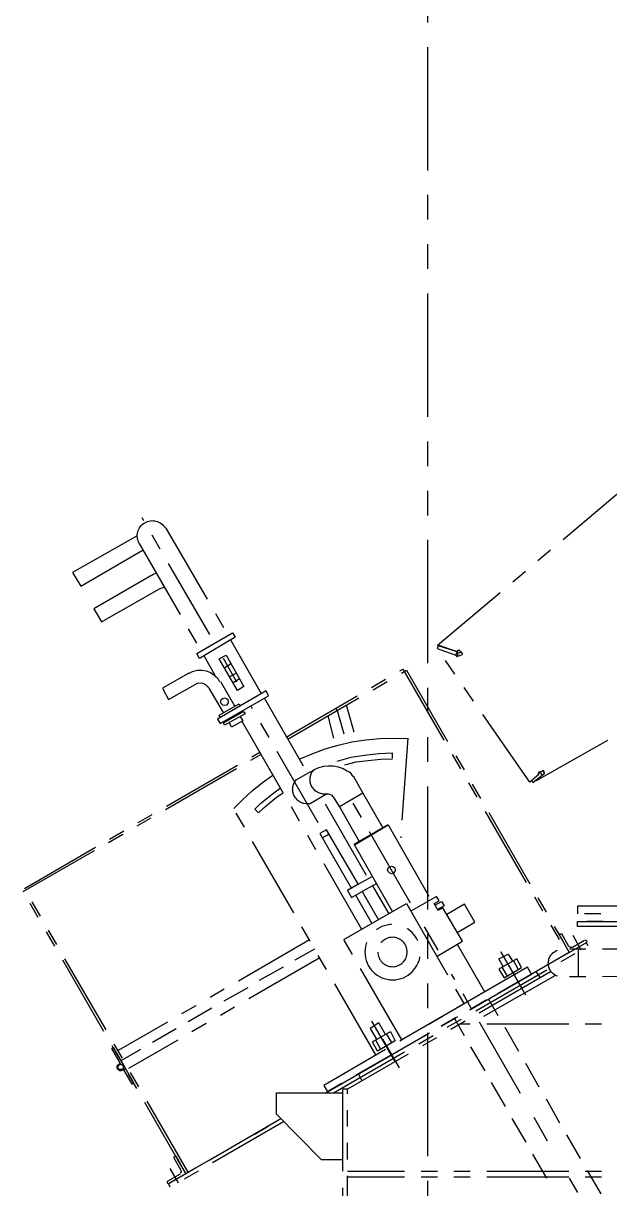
# Model space of a CAD drawing. Header units: inches. Extents: x 0 to 1408, y 0 to 1088.
# Drawn here: x 959.28 to 983.09, y 415.71 to 463 of the extents above; entities that cross this region are included whole.
import ezdxf

# ---------------------------------------------------------------- set-up
doc = ezdxf.new("R2010")
doc.units = ezdxf.units.IN
doc.header["$LTSCALE"] = 32
doc.header["$MEASUREMENT"] = 0
doc.linetypes.add('PHANTOM2', pattern=[1.25, 0.625, -0.125, 0.125, -0.125, 0.125, -0.125])
doc.layers.add('Layout-AM_11', color=92, linetype='PHANTOM2', lineweight=25)

# ---------------------------------------------------------------- blocks, each defined once
blk = doc.blocks.new('A$Cdb8327fd')
at = {"layer": 'Layout-AM_11', "ltscale": 0.25}
for points in [[(55.566, 87.947), (43.941, 97.755)], [(72.112, 95.08), (68.314, 88.541)], [(69.437, 88.607), (73.565, 95.708)], [(73.862, 94.618), (77.792, 92.372), (77.297, 91.546), (73.499, 93.759)], [(72.673, 92.339), (72.838, 92.273), (72.971, 92.207), (73.037, 92.174), (76.504, 90.159), (76.042, 89.367), (72.508, 91.381), (72.343, 91.447), (72.211, 91.48)], [(68.182, 88.277), (66.3, 85.007)], [(49.39, 80.087), (49.952, 79.624), (55.599, 87.749)], [(54.444, 87.352), (54.377, 87.253), (54.311, 87.451), (54.377, 87.55), (55.533, 87.913), (55.599, 87.749), (54.444, 87.352), (54.377, 87.55), (54.411, 87.583), (54.278, 87.682), (54.212, 87.616), (54.146, 87.55), (54.113, 87.484), (54.047, 87.418), (54.113, 87.352), (54.212, 87.319), (54.278, 87.286), (54.344, 87.286)], [(54.146, 87.517), (54.212, 87.484), (54.278, 87.484)], [(54.278, 87.649), (54.377, 87.55), (55.533, 87.947), (55.566, 87.947), (54.411, 87.583)], [(69.8, 87.319), (69.107, 86.097)], [(36.511, 87.22), (36.511, 87.088), (49.754, 79.591)], [(67.786, 85.701), (68.611, 87.154)], [(68.149, 86.824), (68.545, 86.56)], [(64.681, 82.233), (57.449, 86.427), (47.541, 69.254), (62.403, 60.701), (62.271, 60.767)], [(64.78, 82.365), (57.68, 86.494), (47.673, 69.188)], [(67.62, 85.899), (68.017, 85.668)], [(67.819, 86.262), (68.248, 86.031)], [(70.725, 86.229), (70.494, 86.361), (70.197, 86.427), (69.932, 86.427), (69.668, 86.394), (69.404, 86.295), (69.173, 86.13), (68.975, 85.965), (68.842, 85.734)], [(70.725, 86.262), (72.31, 85.338), (71.947, 84.644), (70.329, 85.569), (70.197, 85.635), (70.031, 85.668), (69.866, 85.635), (69.701, 85.569), (69.602, 85.469), (69.503, 85.371)], [(67.917, 84.248), (68.776, 85.734)], [(68.611, 83.851), (69.47, 85.338)], [(66.134, 84.743), (63.757, 80.615)], [(60.652, 82.663), (61.115, 84.314)], [(61.676, 83.983), (61.28, 82.564)], [(61.676, 83.983), (61.742, 84.116)], [(62.832, 77.147), (66.927, 84.248)], [(68.809, 83.554), (68.875, 83.686), (67.653, 84.38), (67.587, 84.248)], [(67.489, 83.323), (60.19, 70.674)], [(61.874, 82.299), (62.237, 83.653)], [(67.587, 83.62), (67.422, 83.356), (68.116, 82.96), (68.248, 83.224)], [(57.383, 82.299), (57.812, 76.223)], [(63.988, 81.011), (63.195, 81.342), (62.403, 81.639), (61.61, 81.87), (60.784, 82.068), (59.926, 82.2), (59.1, 82.266), (58.241, 82.299), (57.416, 82.266)], [(-6.323, 81.375), (7.614, 71.599), (47.013, 71.599), (47.013, 72.094), (7.778, 72.094), (7.778, 71.599)], [(58.307, 81.077), (58.307, 81.375), (59.166, 81.342), (60.024, 81.242), (60.85, 81.11), (61.709, 80.879)], [(61.213, 80.681), (60.52, 80.846), (59.794, 80.945), (59.034, 81.011), (58.307, 81.044)], [(64.945, 58.95), (71.847, 54.955), (71.947, 55.186), (65.111, 59.115), (70.89, 55.78), (80.798, 72.953), (66.333, 81.309)], [(70.758, 55.879), (80.731, 73.151), (66.398, 81.441)], [(49.06, 80.186), (49.06, 80.219), (49.093, 80.251), (49.093, 80.284), (49.126, 80.351), (49.192, 80.284), (49.292, 80.251), (49.357, 80.219), (49.423, 80.219)], [(49.192, 80.053), (49.06, 80.153), (49.159, 80.318)], [(49.82, 79.723), (49.754, 79.591), (49.192, 80.053), (49.292, 80.219)], [(49.457, 80.186), (49.39, 80.087), (49.357, 80.219)], [(61.015, 80.284), (60.916, 80.219), (60.85, 80.153), (60.784, 80.053), (60.718, 79.954)], [(63.327, 80.219), (63.063, 80.384), (62.799, 80.516), (62.502, 80.582), (62.204, 80.615), (61.907, 80.615), (61.61, 80.549), (61.313, 80.45), (61.049, 80.284)], [(58.869, 76.817), (60.124, 78.964), (60.685, 79.987)], [(59.331, 63.012), (67.984, 78.006), (67.422, 78.567), (66.861, 79.096), (66.234, 79.591), (65.606, 80.053)], [(57.218, 72.26), (61.181, 79.162)], [(60.322, 75.991), (61.544, 78.138), (60.124, 78.964)], [(63.36, 78.303), (62.337, 78.898), (62.237, 78.898), (62.105, 78.865), (62.006, 78.832), (61.94, 78.733)], [(66.465, 77.742), (66.134, 78.072), (65.738, 78.402), (65.375, 78.7), (64.979, 78.964)], [(66.498, 77.775), (66.696, 77.973), (66.333, 78.336), (65.936, 78.634), (65.54, 78.964), (65.144, 79.261)], [(62.403, 78.303), (59.794, 73.746)], [(61.544, 78.138), (61.907, 78.733)], [(58.572, 77.015), (55.963, 72.458)], [(60.652, 75.826), (58.572, 77.015), (60.586, 75.826), (58.572, 77.015), (60.652, 75.826), (58.307, 71.731)], [(60.388, 73.382), (62.337, 76.718), (62.732, 76.487), (60.817, 73.151)], [(62.171, 76.454), (62.568, 76.223)], [(59.529, 73.878), (60.421, 73.382), (61.049, 73.019), (60.817, 72.59), (60.157, 72.953), (59.166, 71.236)], [(59.529, 73.316), (58.538, 71.599)], [(59.265, 73.449), (60.157, 72.953)], [(55.599, 69.023), (54.047, 69.948), (55.236, 71.962), (55.533, 71.797), (55.764, 72.227), (55.467, 72.391), (55.632, 72.656), (57.185, 71.764)], [(55.731, 72.127), (55.335, 72.358), (55.17, 72.094), (55.566, 71.863)], [(60.553, 72.722), (59.563, 71.005)], [(54.377, 70.476), (53.287, 71.103), (53.915, 72.194), (55.005, 71.566)], [(7.481, 71.136), (46.847, 71.136)], [(44.371, 70.839), (47.046, 70.839), (47.046, 71.136), (44.371, 71.136), (44.238, 71.136), (44.139, 71.071), (44.041, 71.005), (43.974, 70.905), (43.908, 70.807), (43.908, 70.674)], [(48.102, 70.41), (48.168, 70.344), (47.541, 69.254), (46.451, 69.882), (46.484, 69.948), (46.518, 69.981), (46.583, 69.981)], [(46.815, 69.386), (47.31, 70.278)], [(47.574, 69.617), (48.004, 70.377)], [(48.102, 70.377), (48.037, 70.377), (48.004, 70.344)], [(55.533, 69.386), (56.359, 70.807)], [(61.907, 60.701), (46.385, 69.65), (46.518, 69.882)], [(46.616, 69.981), (47.343, 69.552)], [(47.376, 69.585), (47.409, 69.552), (47.475, 69.552), (47.508, 69.585), (47.541, 69.617)], [(54.377, 69.75), (52.693, 66.844)], [(63.36, 70.014), (75.018, 63.276)], [(38.525, 69.452), (48.301, 69.452)], [(46.98, 67.801), (46.98, 69.452)], [(51.57, 68.395), (51.834, 68.858), (51.273, 69.155), (51.009, 68.726)], [(62.732, 68.924), (74.391, 62.187)], [(63.063, 69.452), (64.252, 68.792)], [(50.183, 66.645), (51.207, 68.428)], [(50.645, 68.197), (50.943, 68.759)], [(51.306, 67.801), (51.636, 68.362)], [(64.979, 68.362), (66.431, 67.537)], [(38.525, 67.801), (48.301, 67.768)], [(48.433, 67.834), (53.552, 64.895)], [(48.697, 68.065), (61.049, 60.932)], [(60.157, 61.427), (60.388, 61.857), (49.589, 68.098), (49.324, 67.702)], [(50.514, 60.668), (54.708, 67.933)], [(67.125, 67.108), (68.578, 66.282)], [(52.462, 66.414), (51.9, 65.423)], [(69.305, 65.853), (70.758, 65.027)], [(-2.426, 64.895), (54.179, 64.895)], [(51.471, 64.697), (50.645, 63.243)], [(54.542, 65.225), (53.948, 64.201)], [(58.142, 62.616), (59.563, 65.06)], [(58.736, 64.267), (59.133, 64.961), (59.661, 64.631), (59.265, 63.937)], [(71.484, 64.598), (72.938, 63.772)], [(57.878, 62.22), (58.902, 63.97)], [(58.341, 63.772), (58.671, 64.301)], [(59.034, 63.376), (59.331, 63.904)], [(53.552, 63.508), (52.693, 62.054)], [(73.664, 63.343), (74.853, 62.649)], [(74.688, 62.385), (74.655, 62.352), (74.655, 62.22), (74.688, 62.187), (74.688, 62.154), (74.721, 62.121), (74.754, 62.088), (74.787, 62.088), (74.82, 62.054), (74.919, 62.054), (74.952, 62.088), (74.985, 62.088), (75.018, 62.121), (75.051, 62.154), (75.051, 62.187), (75.084, 62.22), (75.084, 62.319), (75.051, 62.352), (75.051, 62.385), (75.018, 62.418), (74.985, 62.451), (74.952, 62.451), (74.919, 62.484), (74.886, 62.484), (75.415, 63.409), (75.316, 63.475), (74.688, 62.385), (74.06, 61.295), (74.16, 61.229), (74.688, 62.154)], [(50.216, 62.517), (49.39, 61.064)], [(74.655, 62.121), (74.556, 62.154)], [(52.297, 61.328), (51.438, 59.875)], [(48.961, 60.337), (48.135, 58.885)], [(61.049, 40.654), (61.049, 60.932), (61.346, 60.932), (61.346, 40.654)], [(61.346, 56.638), (62.634, 56.638), (65.375, 59.413), (65.375, 60.701), (61.346, 60.701)], [(48.862, 57.761), (49.687, 59.214)], [(51.042, 59.149), (50.183, 57.696)], [(47.706, 58.158), (46.88, 56.705)], [(49.787, 56.969), (48.928, 55.516)], [(71.187, 55.978), (71.616, 56.738), (71.616, 56.804), (71.583, 56.837), (71.517, 56.87), (70.89, 55.78), (71.98, 55.152), (72.013, 55.219)], [(44.041, 49.439), (48.004, 56.341)], [(71.352, 55.219), (71.847, 56.11)], [(-2.426, 55.912), (61.049, 55.912)], [(-2.426, 55.582), (61.049, 55.582)], [(46.451, 55.978), (45.626, 54.558)], [(71.22, 55.978), (71.187, 55.945), (71.187, 55.879), (71.22, 55.846), (71.253, 55.813)], [(72.013, 55.251), (72.013, 55.317), (71.98, 55.35), (71.22, 55.78)]]:
    blk.add_lwpolyline(points, dxfattribs=at)
for points in [[(72.145, 95.08, -0.999978), (73.73, 94.155), (69.965, 87.583)], [(63.393, 78.303, 0.678429), (64.186, 79.756), (63.327, 80.251)]]:
    blk.add_lwpolyline(points, format="xyb", dxfattribs=at)
for points in [[(70.064, 87.154), (70.23, 87.451), (68.05, 88.706), (67.884, 88.442)], [(68.875, 87.121), (68.446, 87.352), (67.356, 85.437), (67.753, 85.205)], [(65.87, 84.875), (66.002, 85.172), (68.975, 83.455), (68.809, 83.191)], [(68.776, 84.512), (68.743, 84.644), (68.644, 84.71), (68.545, 84.743), (68.413, 84.71), (68.347, 84.644), (68.314, 84.512), (68.347, 84.413), (68.413, 84.314), (68.545, 84.281), (68.644, 84.314), (68.743, 84.413)], [(68.611, 83.224), (67.389, 83.917), (67.29, 83.786), (68.545, 83.092)], [(58.605, 74.274), (58.572, 74.406), (58.472, 74.472), (58.374, 74.505), (58.241, 74.472), (58.175, 74.406), (58.142, 74.274), (58.175, 74.175), (58.241, 74.076), (58.374, 74.043), (58.472, 74.076), (58.572, 74.175)], [(57.746, 63.937), (61.28, 70.047), (57.449, 72.227), (53.948, 66.117)], [(51.702, 69.287), (50.414, 67.042)], [(51.504, 67.702), (50.448, 68.33), (50.745, 68.858), (51.834, 68.23)], [(49.853, 67.933), (50.084, 68.362), (62.502, 61.163), (62.271, 60.767)], [(58.142, 63.871), (59.232, 63.243), (59.529, 63.805), (58.44, 64.432)], [(75.051, 62.286), (75.018, 62.319), (75.018, 62.352), (74.985, 62.385), (74.952, 62.418), (74.919, 62.418), (74.886, 62.451), (74.853, 62.451), (74.82, 62.418), (74.787, 62.418), (74.754, 62.385), (74.721, 62.352), (74.721, 62.187), (74.754, 62.154), (74.787, 62.121), (74.952, 62.121), (74.985, 62.154), (75.018, 62.187), (75.018, 62.253)]]:
    blk.add_lwpolyline(points, close=True, dxfattribs=at)
for centre, radius in [((58.305, 69.27), 1.686), ((58.306, 69.279), 0.894), ((58.306, 69.279), 0.894)]:
    blk.add_circle(centre, radius, dxfattribs=at)
for centre, radius, start, end in [((62.443, 79.782), 0.891, 263.1158, 39.65829), ((47.975, 68.594), 0.845, 290.27195, 69.72805)]:
    blk.add_arc(centre, radius, start, end, dxfattribs=at)

msp = doc.modelspace()

# ---------------------------------------------------------------- linework, layer by layer
at = {"layer": 'Layout-AM_11', "ltscale": 0.25}
msp.add_line((975.693774, 532.034898), (975.693774, 218.683323), dxfattribs=at)

# ---------------------------------------------------------------- block references
at = {"layer": 'Layout-AM_11', "ltscale": 0.25, "xscale": -0.666666, "yscale": 0.666666, "zscale": 0.666666}
msp.add_blockref('A$Cdb8327fd', (1013.143796, 379.129204), dxfattribs=at)

doc.saveas('drawing.dxf')
